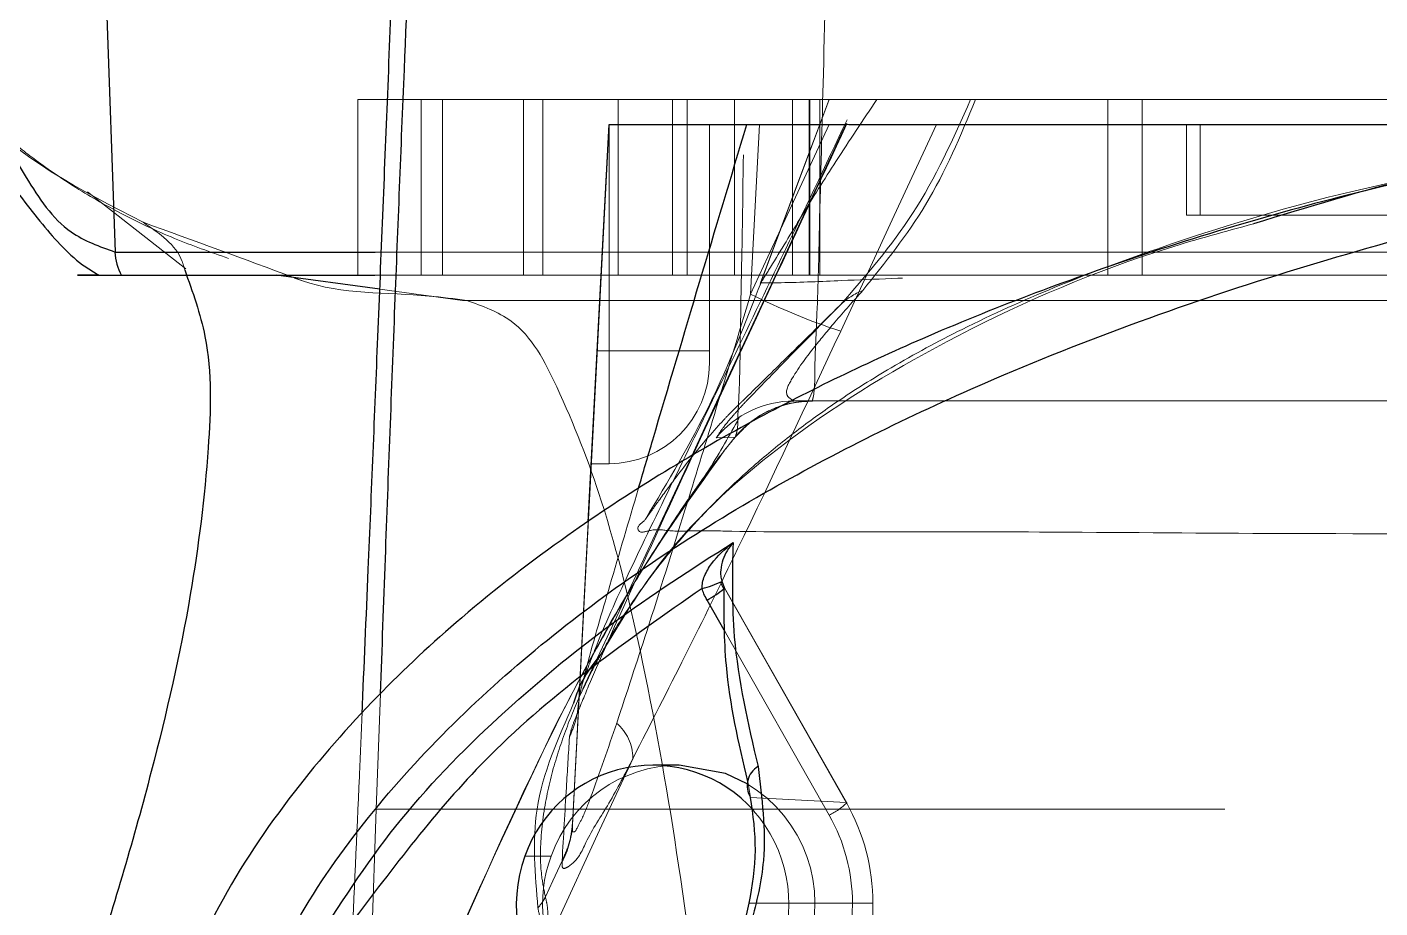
# Model space of a CAD drawing. Header units: millimetres. Extents: x 126 to 938, y 244 to 707.
# Drawn here: x 708.394 to 709.741, y 563.383 to 564.259 of the extents above; entities that cross this region are included whole.
import ezdxf

# ---------------------------------------------------------------- set-up
doc = ezdxf.new("R2010")
doc.units = ezdxf.units.MM
doc.linetypes.add('HIDDEN', pattern=[1.905, 1.27, -0.635])

msp = doc.modelspace()

# ---------------------------------------------------------------- linework, layer by layer
at = {"color": 7, "linetype": 'Continuous', "lineweight": 25}
for p, q in [((708.4313, 565.4844), (708.4818, 564.0355)), ((708.953, 563.7667), (708.9737, 564.1623)), ((708.9737, 564.1623), (709.1109, 564.1623)), ((709.1109, 564.1623), (709.2084, 564.1623)), ((709.2124, 564.1623), (710.0569, 564.1623)), ((708.4818, 564.0355), (708.7408, 564.0355)), ((708.4884, 564.0123), (708.7404, 564.0123)), ((708.7455, 563.9984), (708.6423, 564.0123)), ((709.0859, 563.7078), (709.0883, 563.7015)), ((709.088, 563.7003), (709.0884, 563.7007)), ((709.0896, 563.6568), (709.0713, 563.689)), ((708.96, 563.6266), (708.9478, 563.6004)), ((709.0434, 563.5248), (709.0173, 563.5248))]:
    msp.add_line(p, q, dxfattribs=at)
at = {"color": 7, "linetype": 'HIDDEN', "lineweight": 18}
for p, q in [((708.7237, 564.1873), (716.2237, 564.1873)), ((708.7237, 564.0123), (708.7237, 564.1873)), ((709.1564, 564.1873), (708.7237, 564.1873)), ((708.7868, 564.0123), (708.7868, 564.1873)), ((709.0368, 564.1873), (708.7868, 564.1873)), ((708.7868, 564.1873), (708.8884, 564.1873)), ((708.8078, 564.1873), (708.8078, 564.0123)), ((708.9829, 564.1873), (708.8094, 564.1873)), ((708.8884, 564.1873), (708.8884, 564.0123)), ((708.8884, 564.1873), (709.1729, 564.1873)), ((708.9078, 564.0123), (708.9078, 564.1873)), ((708.9078, 564.1873), (709.1837, 564.1873)), ((708.9829, 564.0123), (708.9829, 564.1873)), ((709.0514, 564.1873), (708.9829, 564.1873)), ((709.0987, 564.1873), (709.0368, 564.1873)), ((709.0368, 564.0123), (709.0368, 564.1873)), ((709.0514, 564.1873), (709.0514, 564.0123)), ((709.4704, 564.1873), (709.0514, 564.1873)), ((709.0987, 564.1873), (709.0987, 564.0123)), ((709.0987, 564.1873), (709.1731, 564.1873)), ((709.1928, 564.1873), (709.1242, 564.0036)), ((709.1564, 564.0123), (709.1564, 564.1873)), ((709.1729, 564.0123), (709.1729, 564.1873)), ((709.1729, 564.1873), (709.9227, 564.1873)), ((709.1737, 564.0123), (709.1737, 564.1873)), ((709.1837, 564.1873), (709.1837, 564.0123)), ((709.1837, 564.1873), (709.9178, 564.1873)), ((709.1928, 564.1873), (709.2404, 564.1873)), ((715.7546, 564.1873), (709.1928, 564.1873)), ((709.2404, 564.1873), (709.3338, 564.1873)), ((709.3387, 564.1873), (709.3338, 564.1873)), ((709.3387, 564.1873), (711.3614, 564.1873)), ((709.4704, 564.0123), (709.4704, 564.1873)), ((709.4704, 564.1873), (709.5047, 564.1873)), ((709.5047, 564.1873), (709.5047, 564.0123)), ((710.33, 564.1873), (709.5047, 564.1873)), ((708.9737, 564.1623), (708.9372, 563.4654)), ((708.9737, 564.1623), (708.9619, 563.9373)), ((708.9619, 563.9373), (708.9737, 564.1623)), ((708.9737, 564.1623), (708.9737, 563.9373)), ((709.0737, 564.1623), (708.9737, 564.1623)), ((708.9737, 563.9373), (708.9737, 564.1623)), ((708.9737, 564.1623), (709.0737, 564.1623)), ((709.1235, 564.1623), (708.9737, 564.1623)), ((709.0737, 563.9373), (709.0737, 564.1623)), ((709.0737, 564.1623), (709.0737, 563.9373)), ((709.1147, 563.9936), (709.1235, 564.1623)), ((709.1928, 564.1623), (709.1235, 564.1623)), ((709.2998, 564.1623), (709.1928, 564.1623)), ((709.2084, 564.1623), (709.2102, 564.1623)), ((709.2102, 564.1623), (709.2124, 564.1623)), ((714.7535, 564.1623), (709.2998, 564.1623)), ((709.5487, 564.1623), (709.5487, 564.0723)), ((715.1173, 564.1623), (709.5487, 564.1623)), ((709.5487, 564.1623), (715.3987, 564.1623)), ((709.5623, 564.0723), (709.5623, 564.1623)), ((709.5623, 564.1623), (715.3851, 564.1623)), ((715.3851, 564.1623), (709.5623, 564.1623)), ((708.5524, 564.0189), (708.4545, 564.0955)), ((709.5487, 564.0723), (715.3987, 564.0723)), ((715.3987, 564.0723), (709.5487, 564.0723)), ((709.5623, 564.0723), (715.3851, 564.0723)), ((715.3851, 564.0723), (709.5623, 564.0723)), ((708.7408, 564.0355), (712.3237, 564.0355)), ((708.6423, 564.0123), (708.4648, 564.0123)), ((708.6423, 564.0123), (715.1641, 564.0123)), ((708.7237, 564.0123), (716.2237, 564.0123)), ((709.1564, 564.0123), (708.7237, 564.0123)), ((708.7404, 564.0123), (712.3237, 564.0123)), ((708.7868, 564.0123), (709.0368, 564.0123)), ((708.8884, 564.0123), (708.7868, 564.0123)), ((708.9829, 564.0123), (708.8094, 564.0123)), ((708.8884, 564.0123), (709.1729, 564.0123)), ((708.9078, 564.0123), (709.1837, 564.0123)), ((709.0514, 564.0123), (708.9829, 564.0123)), ((709.0368, 564.0123), (709.0987, 564.0123)), ((709.4704, 564.0123), (709.0514, 564.0123)), ((709.0987, 564.0123), (709.1731, 564.0123)), ((709.9227, 564.0123), (709.1729, 564.0123)), ((709.1837, 564.0123), (709.9178, 564.0123)), ((709.5047, 564.0123), (709.4704, 564.0123)), ((710.33, 564.0123), (709.5047, 564.0123)), ((708.8279, 563.9873), (708.7455, 563.9984)), ((708.8279, 563.9873), (708.832, 563.9873)), ((714.9419, 563.9873), (708.8279, 563.9873)), ((708.832, 563.9873), (714.9252, 563.9873)), ((708.9619, 563.9373), (708.9737, 563.9373)), ((708.9619, 563.9373), (708.9737, 563.9373)), ((708.9737, 563.8248), (708.9737, 563.9373)), ((708.9737, 563.9373), (708.9737, 563.8248)), ((708.9737, 563.9373), (709.0737, 563.9373)), ((708.9737, 563.9373), (709.0737, 563.9373)), ((709.0737, 563.9248), (709.0737, 563.9373)), ((709.0737, 563.9373), (709.0737, 563.9248)), ((709.1579, 563.8873), (709.1762, 563.8873)), ((712.8563, 563.8873), (709.1579, 563.8873)), ((709.1762, 563.8872), (709.1763, 563.8876)), ((709.1762, 563.8873), (712.7336, 563.8873)), ((712.7336, 563.8873), (709.1762, 563.8873)), ((709.1762, 563.8873), (712.7336, 563.8873)), ((709.0994, 563.8513), (709.0805, 563.8505)), ((709.0997, 563.852), (709.0995, 563.8514)), ((709.0557, 563.8318), (708.96, 563.6266)), ((708.956, 563.8248), (708.9737, 563.8248)), ((708.9437, 563.5897), (708.953, 563.7667)), ((709.0883, 563.7015), (709.21, 563.4875)), ((709.0887, 563.7014), (709.2104, 563.4873)), ((709.193, 563.475), (709.0896, 563.6568)), ((708.742, 563.4809), (708.7462, 563.5961)), ((709.1147, 563.4927), (709.1118, 563.5085)), ((709.1147, 563.4927), (709.21, 563.4875)), ((708.742, 563.4809), (708.6952, 562.1543)), ((711.492, 563.4809), (708.742, 563.4809)), ((708.9161, 563.4343), (708.8901, 563.4343)), ((709.2365, 563.3873), (709.1134, 563.3873)), ((709.2161, 563.3873), (709.2368, 563.3873))]:
    msp.add_line(p, q, dxfattribs=at)
at = {"color": 7, "linetype": 'HIDDEN', "lineweight": 18, "flags": 128}
for points in [[(709.1246, 564.0047), (709.1628, 564.1069), (709.1928, 564.1873)], [(709.1928, 564.1623), (709.1491, 564.0678), (709.1147, 563.9936)], [(709.2044, 563.9566), (709.2578, 564.0718), (709.2998, 564.1623)], [(709.0884, 563.7007), (709.0885, 563.7009), (709.0887, 563.7014)], [(708.9373, 563.4666), (708.9416, 563.549), (708.9437, 563.5897)], [(708.922, 563.3684), (708.9643, 563.4599), (708.9976, 563.5317)], [(708.927, 563.4296), (708.9177, 563.4095), (708.9104, 563.3937)]]:
    msp.add_lwpolyline(points, dxfattribs=at)
at = {"color": 7, "linetype": 'Continuous', "lineweight": 25, "flags": 128}
for points in [[(709.2102, 564.1633), (709.0809, 563.8858), (709.0557, 563.8318)], [(709.1113, 563.5062), (709.0897, 563.5165), (709.0434, 563.5248)]]:
    msp.add_lwpolyline(points, dxfattribs=at)
at = {"color": 7, "linetype": 'HIDDEN', "lineweight": 18}
for centre, radius, start, end in [((712.4737, 561.1873), 5.5, 90, 270), ((712.4737, 561.1873), 5.5, 90, 270), ((709.4148, 564.594), 0.6712, 243.4388, 251.7359), ((709.2503, 563.9353), 0.0663, 111.106, 134.4821), ((708.9737, 563.9248), 0.1, 269.9998, 359.9985), ((709.1579, 563.7872), 0.1, 90.0058, 140.7582), ((709.1762, 563.7872), 0.1, 89.9947, 140.1175), ((709.1762, 563.7873), 0.1, 90.0006, 140.1964), ((709.1762, 563.7873), 0.1, 90.0006, 140.1964), ((708.9518, 563.5317), 0.0457, 0.0598, 49.8055), ((709.0438, 563.3895), 0.1353, 90.1757, 160.6484), ((709.0405, 563.3873), 0.1383, 340.0974, 59.2131), ((709.0137, 563.3872), 0.139, 340.2352, 41.5518), ((709.1677, 563.529), 0.0596, 295.0817, 315.6997), ((709.2101, 563.4871), 0.000419, 41.0392, 93.2935), ((709.0337, 563.3873), 0.2028, 359.9751, 29.5887), ((708.8483, 563.4701), 0.0891, 332.0433, 356.9608), ((709.0386, 563.3873), 0.1775, 359.9801, 29.5862), ((709.0447, 563.3868), 0.1371, 159.7505, 269.4265), ((709.0386, 563.385), 0.1979, 255.7512, 0.6639), ((709.0423, 563.3858), 0.1738, 263.1759, 0.4691)]:
    msp.add_arc(centre, radius, start, end, dxfattribs=at)
at = {"color": 7, "linetype": 'Continuous', "lineweight": 25}
for centre, radius, start, end in [((708.5318, 564.0372), 0.0501, 181.9765, 209.9453), ((709.0495, 563.7776), 0.0788, 282.3491, 297.5133), ((709.0276, 563.7722), 0.0939, 297.7314, 310.0621), ((709.0883, 563.7011), 0.000433, 41.9984, 92.3343), ((709.0172, 563.3899), 0.1347, 41.6839, 160.7594), ((709.1334, 563.5044), 0.0221, 120.9508, 212.0341), ((709.0179, 563.3866), 0.1365, 159.5458, 288.2824)]:
    msp.add_arc(centre, radius, start, end, dxfattribs=at)
at = {"color": 7, "linetype": 'HIDDEN', "lineweight": 18}
for points, knots in [([(706.5085, 561.4814), (706.5222, 561.6625), (706.5498, 562.0248), (706.6537, 562.5608), (706.8027, 563.0857), (707.0002, 563.595), (707.2417, 564.0816), (707.5251, 564.5419), (707.8471, 564.9727), (708.2069, 565.3734), (708.6047, 565.743), (709.0381, 566.0776), (709.5069, 566.375), (710.0122, 566.6328), (710.5536, 566.8455), (711.1214, 567.0039), (711.7015, 567.1084), (712.0913, 567.131), (712.2862, 567.1424)], [0, 0, 0, 0, 0.061266, 0.122548, 0.183855, 0.245202, 0.306595, 0.366948, 0.427369, 0.487864, 0.548446, 0.610364, 0.67239, 0.735529, 0.801529, 0.86833, 0.934165, 1, 1, 1, 1]), ([(709.1237, 566.0373), (709.123, 565.9508), (709.1214, 565.769), (709.1188, 565.4868), (709.1171, 565.1917), (709.1148, 564.8972), (709.1132, 564.6298), (709.1108, 564.397), (709.1086, 564.2057), (709.1065, 564.0578), (709.1044, 563.9547), (709.1038, 563.9006), (709.1022, 563.8763), (709.1019, 563.8718)], [0, 0, 0, 0, 0.119757, 0.251936, 0.390876, 0.528555, 0.65994, 0.761369, 0.851059, 0.924987, 0.966266, 0.993828, 1, 1, 1, 1]), ([(709.1763, 563.8876), (709.1765, 563.8886), (709.1787, 563.8985), (709.1784, 563.9278), (709.1816, 563.9839), (709.1836, 564.0824), (709.1877, 564.2243), (709.1915, 564.4091), (709.1957, 564.6352), (709.1989, 564.8962), (709.202, 565.1856), (709.2052, 565.4791), (709.2091, 565.7638), (709.2111, 565.9488), (709.212, 566.0372)], [0, 0, 0, 0, 0.001502, 0.014183, 0.040486, 0.080072, 0.151499, 0.238712, 0.337908, 0.467027, 0.602824, 0.741808, 0.87657, 1, 1, 1, 1]), ([(708.5947, 564.0292), (708.5767, 564.0355), (708.54, 564.0484), (708.4884, 564.0729), (708.4417, 564.0994), (708.4023, 564.1268), (708.3733, 564.15), (708.3486, 564.1719), (708.3407, 564.1784), (708.3286, 564.1893), (708.329, 564.1871), (708.329, 564.187)], [0, 0, 0, 0, 0.183375, 0.373589, 0.548483, 0.70118, 0.829077, 0.922182, 0.978872, 0.99944, 1, 1, 1, 1]), ([(708.3331, 564.1871), (708.3352, 564.1847), (708.3822, 564.1306), (708.4475, 564.0971), (708.5098, 564.0651)], [0, 0, 0, 0, 0.044065, 1, 1, 1, 1]), ([(709.1246, 564.0047), (709.1279, 564.0099), (709.1418, 564.0319), (709.166, 564.0728), (709.2011, 564.1285), (709.2267, 564.1668), (709.2404, 564.1873)], [0, 0, 0, 0, 0.0860894, 0.3607118, 0.6590279, 1, 1, 1, 1]), ([(709.2039, 563.9826), (709.2295, 564.0121), (709.283, 564.0737), (709.3164, 564.1483), (709.3338, 564.1873)], [0, 0, 0, 0, 0.477777, 1, 1, 1, 1]), ([(709.3387, 564.1873), (709.3238, 564.1513), (709.2951, 564.0827), (709.2486, 564.0248), (709.2264, 563.9972)], [0, 0, 0, 0, 0.523404, 1, 1, 1, 1]), ([(708.9479, 563.6086), (708.9523, 563.6205), (708.9663, 563.6582), (708.998, 563.7263), (709.0413, 563.8154), (709.0918, 563.9184), (709.1487, 564.0362), (709.189, 564.1211), (709.2107, 564.167)], [0, 0, 0, 0, 0.061615, 0.195654, 0.364443, 0.543387, 0.753237, 1, 1, 1, 1]), ([(709.2102, 564.1623), (709.1834, 564.1049), (709.1317, 563.9941), (709.0565, 563.8322), (708.9975, 563.7034), (708.9591, 563.6177), (708.9431, 563.5788), (708.9364, 563.5619), (708.9349, 563.5552), (708.9343, 563.5527)], [0, 0, 0, 0, 0.283544, 0.547982, 0.800095, 0.918688, 0.969101, 0.988483, 1, 1, 1, 1]), ([(708.9104, 563.3937), (708.909, 563.4003), (708.9055, 563.4175), (708.905, 563.4512), (708.9105, 563.493), (708.9223, 563.5374), (708.9375, 563.5783), (708.9522, 563.6108), (708.9644, 563.6327), (708.9753, 563.6533), (708.9905, 563.6775), (709.0117, 563.7083), (709.0358, 563.7391), (709.0628, 563.7699), (709.0929, 563.8004), (709.1263, 563.8305), (709.1625, 563.8595), (709.2052, 563.89), (709.2592, 563.9239), (709.3309, 563.9624), (709.4239, 564.0044), (709.5528, 564.0515), (709.6748, 564.0881), (709.7586, 564.1058), (709.7817, 564.1107)], [0, 0, 0, 0, 0.016451, 0.042854, 0.082131, 0.11917, 0.155047, 0.188721, 0.206325, 0.216476, 0.245608, 0.276108, 0.307991, 0.341314, 0.376191, 0.412748, 0.451127, 0.489727, 0.541118, 0.606799, 0.688904, 0.790408, 0.942218, 1, 1, 1, 1]), ([(713.0743, 564.0821), (712.9535, 564.0844), (712.7118, 564.0889), (712.3489, 564.0922), (711.9873, 564.093), (711.6315, 564.0889), (711.2858, 564.0852), (710.9538, 564.0781), (710.6393, 564.0682), (710.3463, 564.059), (710.0784, 564.0489), (709.8387, 564.0371), (709.6304, 564.0275), (709.4562, 564.0204), (709.3183, 564.0115), (709.2184, 564.0077), (709.1583, 564.005), (709.1314, 564.0048), (709.1246, 564.0047)], [0, 0, 0, 0, 0.091731, 0.183502, 0.275582, 0.366227, 0.453646, 0.538064, 0.618366, 0.69253, 0.760594, 0.821926, 0.87472, 0.918925, 0.954327, 0.979556, 0.994822, 1, 1, 1, 1]), ([(708.5098, 564.0651), (708.5601, 564.0469), (708.613, 564.0277), (708.7054, 563.9928), (708.7652, 563.9963), (708.8196, 563.9889), (708.832, 563.9873)], [0, 0, 0, 0, 0.480647, 0.506054, 0.88732, 1, 1, 1, 1]), ([(708.5098, 564.0651), (708.5261, 564.054), (708.5449, 564.0412), (708.5505, 564.0206), (708.5512, 564.0178)], [0, 0, 0, 0, 0.866852, 1, 1, 1, 1]), ([(709.6155, 564.0636), (709.5871, 564.0559), (709.4858, 564.0284), (709.3274, 563.9608), (709.1565, 563.8579), (709.0343, 563.7491), (708.9851, 563.6675), (708.9658, 563.6354)], [0, 0, 0, 0, 0.110355, 0.394735, 0.64324, 0.859739, 1, 1, 1, 1]), ([(709.1254, 564.0058), (709.1093, 563.9646), (709.0774, 563.8827), (709.0324, 563.8071), (709.0099, 563.7695)], [0, 0, 0, 0, 0.502295, 1, 1, 1, 1]), ([(709.1147, 563.9936), (709.1027, 563.9537), (709.0812, 563.8819), (709.0468, 563.77), (709.0146, 563.6675), (708.9914, 563.597), (708.9814, 563.5666)], [0, 0, 0, 0, 0.279602, 0.502337, 0.785182, 1, 1, 1, 1]), ([(709.2264, 563.9972), (709.2171, 563.9868), (709.2009, 563.9687), (709.1764, 563.9389), (709.1607, 563.9185), (709.147, 563.8937), (709.1552, 563.8888), (709.1579, 563.8873)], [0, 0, 0, 0, 0.303748, 0.5282, 0.813349, 0.938598, 1, 1, 1, 1]), ([(708.832, 563.9873), (708.8477, 563.9817), (708.8891, 563.967), (708.9299, 563.8876), (708.9732, 563.7757), (709.0118, 563.6145), (709.0461, 563.4171), (709.0734, 563.19), (709.0931, 562.9458), (709.1056, 562.6947), (709.1079, 562.5264), (709.1091, 562.4431)], [0, 0, 0, 0, 0.030371, 0.079885, 0.155722, 0.25893, 0.38671, 0.530617, 0.685664, 0.844388, 1, 1, 1, 1]), ([(709.2039, 563.9826), (709.1852, 563.9643), (709.1528, 563.9325), (709.1205, 563.9007), (709.1068, 563.8873)], [0, 0, 0, 0, 0.577133, 1, 1, 1, 1]), ([(709.1106, 563.8873), (709.1241, 563.9012), (709.1551, 563.9331), (709.1863, 563.9648), (709.2039, 563.9826)], [0, 0, 0, 0, 0.436319, 1, 1, 1, 1]), ([(708.9976, 563.5317), (709.015, 563.5657), (709.0504, 563.6348), (709.1198, 563.7762), (709.1705, 563.8842), (709.2044, 563.9566)], [0, 0, 0, 0, 0.242356, 0.492691, 1, 1, 1, 1]), ([(708.9603, 563.9058), (708.9611, 563.9219), (708.9628, 563.9541), (708.9599, 563.8988), (708.9587, 563.8758), (708.9572, 563.8478), (708.9567, 563.8369), (708.9558, 563.8215), (708.9567, 563.8369), (708.9572, 563.848), (708.9586, 563.8749), (708.9596, 563.894), (708.9603, 563.9058)], [0, 0, 0, 0, 0.1400073, 0.2800146, 0.4399965, 0.5400019, 0.612986, 0.6400073, 0.6670286, 0.7400127, 0.8400182, 1, 1, 1, 1]), ([(709.1068, 563.8873), (709.1067, 563.8872), (709.1065, 563.887), (709.1062, 563.8867), (709.1058, 563.8863), (709.1049, 563.8855), (709.1034, 563.8841), (709.1007, 563.8814), (709.0955, 563.8763), (709.0855, 563.8659), (709.0661, 563.8442), (709.0445, 563.817), (709.0244, 563.7897), (709.0144, 563.7757), (709.01, 563.7696)], [0, 0, 0, 0, 0.002626, 0.004685, 0.008376, 0.015037, 0.027086, 0.04919, 0.09056, 0.170546, 0.332311, 0.661903, 0.853736, 1, 1, 1, 1]), ([(709.0805, 563.8505), (709.0828, 563.854), (709.088, 563.862), (709.0963, 563.8716), (709.104, 563.8803), (709.1084, 563.885), (709.1106, 563.8873)], [0, 0, 0, 0, 0.26615, 0.59501, 0.800396, 1, 1, 1, 1]), ([(709.0994, 563.8513), (709.1044, 563.8566), (709.1144, 563.8672), (709.1335, 563.8785), (709.1544, 563.8859), (709.169, 563.8868), (709.1762, 563.8873)], [0, 0, 0, 0, 0.246988, 0.49999, 0.753032, 1, 1, 1, 1]), ([(709.0995, 563.8514), (709.1045, 563.8567), (709.1146, 563.8673), (709.1336, 563.8785), (709.1543, 563.8859), (709.1689, 563.8868), (709.1762, 563.8873)], [0, 0, 0, 0, 0.250879, 0.500061, 0.750047, 1, 1, 1, 1]), ([(709.0996, 563.8515), (709.1046, 563.8567), (709.1146, 563.8673), (709.1336, 563.8785), (709.1545, 563.8859), (709.169, 563.8868), (709.1762, 563.8872)], [0, 0, 0, 0, 0.246903, 0.499847, 0.752901, 1, 1, 1, 1]), ([(709.0465, 563.7803), (709.0558, 563.7932), (709.0765, 563.8221), (709.0937, 563.8532), (709.1033, 563.8704)], [0, 0, 0, 0, 0.448538, 1, 1, 1, 1]), ([(709.1019, 563.8718), (709.102, 563.8664), (709.1022, 563.8597), (709.1001, 563.8533), (709.0997, 563.852)], [0, 0, 0, 0, 0.7976488, 1, 1, 1, 1]), ([(709.0888, 563.8382), (709.0905, 563.8404), (709.094, 563.8448), (709.0976, 563.8492), (709.0994, 563.8514)], [0, 0, 0, 0, 0.499619, 1, 1, 1, 1]), ([(709.0888, 563.8382), (709.0907, 563.8407), (709.0943, 563.8451), (709.0978, 563.8494), (709.0994, 563.8513)], [0, 0, 0, 0, 0.566754, 1, 1, 1, 1]), ([(709.0994, 563.8513), (709.0994, 563.8513), (709.0994, 563.8513), (709.0994, 563.8513), (709.0994, 563.8513)], [0, 0, 0, 0, 0.5207122, 1, 1, 1, 1]), ([(708.8157, 563.3373), (708.8545, 563.4246), (708.9126, 563.5554), (709.0056, 563.7222), (709.061, 563.7996), (709.0888, 563.8382)], [0, 0, 0, 0, 0.501003, 0.750592, 1, 1, 1, 1]), ([(709.0888, 563.8382), (709.0821, 563.8297), (709.0688, 563.8126), (709.0564, 563.7948), (709.0502, 563.7859)], [0, 0, 0, 0, 0.500574, 1, 1, 1, 1]), ([(708.9499, 563.6161), (708.9505, 563.6184), (708.958, 563.6477), (708.9761, 563.7088), (708.9934, 563.7676), (709.0029, 563.7996)], [0, 0, 0, 0, 0.036912, 0.475507, 1, 1, 1, 1]), ([(709.0502, 563.7859), (709.0382, 563.768), (709.0141, 563.732), (708.9922, 563.6948), (708.9812, 563.6761)], [0, 0, 0, 0, 0.499927, 1, 1, 1, 1]), ([(709.01, 563.7696), (709.0099, 563.7694), (709.0075, 563.7661), (709.0009, 563.7632), (709.0045, 563.755), (709.0179, 563.7606), (709.0349, 563.7571), (709.0632, 563.7584), (709.1262, 563.7567), (709.2408, 563.7572), (709.4182, 563.757), (709.6447, 563.7549), (709.9159, 563.7552), (710.2283, 563.7535), (710.5776, 563.751), (710.9576, 563.7504), (711.3633, 563.7483), (711.7872, 563.7474), (712.2227, 563.7472), (712.6624, 563.7465), (712.9557, 563.7469), (713.1021, 563.7471)], [0, 0, 0, 0, 0.000179, 0.002997, 0.00347, 0.006008, 0.010633, 0.017296, 0.026013, 0.056992, 0.10053, 0.155557, 0.222151, 0.298372, 0.38341, 0.476881, 0.575543, 0.679322, 0.786074, 0.893185, 1, 1, 1, 1]), ([(709.088, 563.7003), (709.0874, 563.7013), (709.0862, 563.7034), (709.0854, 563.7057), (709.0849, 563.707)], [0, 0, 0, 0, 0.451365, 1, 1, 1, 1]), ([(708.9812, 563.6761), (708.9705, 563.6573), (708.9491, 563.6197), (708.9291, 563.5812), (708.9191, 563.5619)], [0, 0, 0, 0, 0.499523, 1, 1, 1, 1]), ([(708.9437, 563.5897), (708.9439, 563.591), (708.9444, 563.5946), (708.9465, 563.6034), (708.9485, 563.6109), (708.9499, 563.6161)], [0, 0, 0, 0, 0.143894, 0.401429, 1, 1, 1, 1]), ([(708.9385, 563.5863), (708.9231, 563.5517), (708.894, 563.4866), (708.9001, 563.4158), (708.9029, 563.3827)], [0, 0, 0, 0, 0.531649, 1, 1, 1, 1]), ([(708.9437, 563.5897), (708.9429, 563.5825), (708.9415, 563.5697), (708.9365, 563.5579), (708.9343, 563.5527)], [0, 0, 0, 0, 0.559751, 1, 1, 1, 1]), ([(708.7171, 563.3373), (708.7199, 563.396), (708.7235, 563.4755), (708.7269, 563.5549), (708.7278, 563.5756)], [0, 0, 0, 0, 0.73973, 1, 1, 1, 1]), ([(708.6939, 562.9529), (708.7064, 563.0057), (708.7313, 563.1114), (708.8031, 563.3165), (708.8727, 563.4638), (708.9191, 563.5619)], [0, 0, 0, 0, 0.2499346, 0.4999484, 1, 1, 1, 1]), ([(708.9814, 563.5666), (708.9729, 563.5418), (708.962, 563.5102), (708.9484, 563.4741), (708.9427, 563.4638), (708.9399, 563.4582), (708.9372, 563.4583), (708.9372, 563.4618), (708.9372, 563.464), (708.9372, 563.4654)], [0, 0, 0, 0, 0.634062, 0.809062, 0.909774, 0.933196, 0.94358, 0.963075, 1, 1, 1, 1]), ([(708.9343, 563.5527), (708.9333, 563.536), (708.9308, 563.495), (708.9284, 563.454), (708.927, 563.4296)], [0, 0, 0, 0, 0.406272, 1, 1, 1, 1]), ([(708.9269, 563.4284), (708.9269, 563.4255), (708.9267, 563.4204), (708.9428, 563.4285), (708.9514, 563.4526), (708.9755, 563.4882), (708.9899, 563.5166), (708.9976, 563.5317)], [0, 0, 0, 0, 0.046427, 0.083123, 0.301389, 0.62962, 1, 1, 1, 1]), ([(708.9373, 563.4666), (708.9366, 563.4602), (708.9351, 563.4473), (708.9297, 563.4355), (708.927, 563.4296)], [0, 0, 0, 0, 0.498639, 1, 1, 1, 1]), ([(708.9372, 563.4654), (708.9372, 563.4656), (708.9372, 563.466), (708.9372, 563.4665), (708.9373, 563.4666)], [0, 0, 0, 0, 0.5609309, 1, 1, 1, 1]), ([(708.927, 563.4296), (708.927, 563.4294), (708.9269, 563.429), (708.9269, 563.4286), (708.9269, 563.4284)], [0, 0, 0, 0, 0.559312, 1, 1, 1, 1]), ([(708.9029, 563.3827), (708.9045, 563.3846), (708.9073, 563.388), (708.9095, 563.392), (708.9104, 563.3937)], [0, 0, 0, 0, 0.560892, 1, 1, 1, 1]), ([(708.913, 563.3743), (708.9128, 563.3781), (708.9125, 563.3847), (708.911, 563.391), (708.9104, 563.3937)], [0, 0, 0, 0, 0.58467, 1, 1, 1, 1]), ([(708.9029, 563.3827), (708.9039, 563.3779), (708.9061, 563.3674), (708.9058, 563.3566), (708.9056, 563.3508)], [0, 0, 0, 0, 0.456862, 1, 1, 1, 1])]:
    msp.add_open_spline(points, degree=3, knots=knots, dxfattribs=at)
at = {"color": 7, "linetype": 'Continuous', "lineweight": 25}
for points, knots in [([(708.4381, 566.0784), (708.4246, 566.0586), (708.3943, 566.0143), (708.3393, 565.9449), (708.2734, 565.8647), (708.1676, 565.7395), (708.019, 565.5647), (707.8296, 565.3338), (707.633, 565.0791), (707.4375, 564.8049), (707.2489, 564.5148), (707.0511, 564.1768), (706.8543, 563.7899), (706.6727, 563.3517), (706.5247, 562.9007), (706.4117, 562.4378), (706.3319, 561.966), (706.3092, 561.6476), (706.2979, 561.4884)], [0, 0, 0, 0, 0.013894, 0.031123, 0.051326, 0.074105, 0.126206, 0.184391, 0.24733, 0.312791, 0.379718, 0.447963, 0.539842, 0.631314, 0.722808, 0.814932, 0.907459, 1, 1, 1, 1]), ([(708.0672, 564.74), (708.0872, 564.7162), (708.1344, 564.6601), (708.1858, 564.5492), (708.2428, 564.422), (708.2953, 564.2993), (708.3441, 564.1934), (708.3884, 564.1164), (708.4284, 564.0546), (708.4664, 564.041), (708.4818, 564.0355)], [0, 0, 0, 0, 0.1119822, 0.2637299, 0.4383404, 0.6165697, 0.7464368, 0.8574721, 0.9422337, 1, 1, 1, 1]), ([(708.7278, 563.5756), (708.7299, 563.6236), (708.7353, 563.7488), (708.7437, 563.9544), (708.7535, 564.1964), (708.7634, 564.4417), (708.7701, 564.6066), (708.7734, 564.6873)], [0, 0, 0, 0, 0.129569, 0.337881, 0.554953, 0.782392, 1, 1, 1, 1]), ([(708.7462, 563.5961), (708.7478, 563.6408), (708.7524, 563.7695), (708.7603, 563.9765), (708.7693, 564.2052), (708.7773, 564.3902), (708.7833, 564.5254), (708.7884, 564.6105), (708.7903, 564.6607), (708.7933, 564.6821), (708.794, 564.6873)], [0, 0, 0, 0, 0.123009, 0.353621, 0.569004, 0.751409, 0.862351, 0.940622, 0.985735, 1, 1, 1, 1]), ([(708.329, 564.187), (708.3291, 564.1859), (708.3295, 564.1814), (708.3349, 564.1729), (708.347, 564.1492), (708.3718, 564.1112), (708.408, 564.0639), (708.4393, 564.0283), (708.4609, 564.0155), (708.4651, 564.013)], [0, 0, 0, 0, 0.015705, 0.060075, 0.130528, 0.376117, 0.66393, 0.934439, 1, 1, 1, 1]), ([(710.0584, 564.1623), (709.9605, 564.1452), (709.7744, 564.1128), (709.5182, 564.0404), (709.3017, 563.9595), (709.1414, 563.8824), (709.0228, 563.8141), (708.9251, 563.7498), (708.8306, 563.677), (708.7389, 563.5919), (708.6561, 563.4969), (708.5788, 563.383), (708.5443, 563.2945), (708.5264, 563.2485)], [0, 0, 0, 0, 0.159641, 0.303322, 0.427196, 0.530698, 0.588764, 0.647037, 0.718634, 0.780222, 0.847791, 0.920922, 1, 1, 1, 1]), ([(708.6114, 563.2637), (708.6288, 563.3019), (708.6634, 563.3783), (708.7619, 563.5145), (708.914, 563.6605), (709.1233, 563.7987), (709.3717, 563.9213), (709.6574, 564.0237), (709.9783, 564.1056), (710.1954, 564.1434), (710.3039, 564.1623)], [0, 0, 0, 0, 0.063094, 0.125865, 0.251822, 0.378256, 0.502026, 0.668195, 0.834228, 1, 1, 1, 1]), ([(709.0029, 563.7996), (709.0077, 563.816), (709.0433, 563.937), (709.0795, 564.0578), (709.1109, 564.1623)], [0, 0, 0, 0, 0.135156, 1, 1, 1, 1]), ([(710.0585, 564.1622), (709.9641, 564.1475), (709.8142, 564.1241), (709.6692, 564.08), (709.6155, 564.0636)], [0, 0, 0, 0, 0.6295082, 1, 1, 1, 1]), ([(708.5512, 564.0178), (708.559, 563.9959), (708.5793, 563.9389), (708.5755, 563.8279), (708.5577, 563.6834), (708.5178, 563.5104), (708.4606, 563.3168), (708.388, 563.1106), (708.3043, 562.8991), (708.2415, 562.7589), (708.2101, 562.6888)], [0, 0, 0, 0, 0.049722, 0.129395, 0.234868, 0.364316, 0.510428, 0.669403, 0.834692, 1, 1, 1, 1]), ([(708.4648, 564.0123), (708.4626, 564.0123), (708.4566, 564.0123), (708.4379, 564.0123), (708.4676, 564.0123), (708.4794, 564.0123), (708.4884, 564.0123)], [0, 0, 0, 0, 0.118311, 0.316701, 0.480929, 1, 1, 1, 1]), ([(708.6785, 563.3435), (708.7049, 563.3847), (708.758, 563.4677), (708.8614, 563.5735), (708.9744, 563.6675), (709.0564, 563.7202), (709.0972, 563.7464)], [0, 0, 0, 0, 0.249491, 0.50224, 0.75248, 1, 1, 1, 1]), ([(709.0663, 563.7007), (709.0664, 563.7027), (709.0666, 563.7069), (709.0696, 563.7154), (709.0781, 563.7302), (709.0895, 563.7399), (709.0972, 563.7464)], [0, 0, 0, 0, 0.105072, 0.220591, 0.470431, 1, 1, 1, 1]), ([(709.0972, 563.7464), (709.0932, 563.741), (709.087, 563.7325), (709.0855, 563.7223), (709.0849, 563.7187)], [0, 0, 0, 0, 0.649121, 1, 1, 1, 1]), ([(709.0972, 563.7464), (709.0965, 563.715), (709.095, 563.6397), (709.1121, 563.5662), (709.1221, 563.5233)], [0, 0, 0, 0, 0.41724, 1, 1, 1, 1]), ([(709.0849, 563.7187), (709.0849, 563.7168), (709.0847, 563.7132), (709.0855, 563.7096), (709.0859, 563.7078)], [0, 0, 0, 0, 0.502167, 1, 1, 1, 1]), ([(709.0663, 563.7007), (708.9923, 563.649), (708.86, 563.5567), (708.7629, 563.4283), (708.7201, 563.3717)], [0, 0, 0, 0, 0.559222, 1, 1, 1, 1]), ([(709.0713, 563.689), (709.0702, 563.6911), (709.0682, 563.6949), (709.0669, 563.6989), (709.0663, 563.7007)], [0, 0, 0, 0, 0.559404, 1, 1, 1, 1]), ([(709.1118, 563.5085), (709.1029, 563.5469), (709.0882, 563.6105), (709.0883, 563.6757), (709.0883, 563.7015)], [0, 0, 0, 0, 0.603703, 1, 1, 1, 1]), ([(708.9658, 563.6354), (708.9575, 563.6249), (708.9457, 563.6099), (708.9402, 563.5918), (708.9385, 563.5863)], [0, 0, 0, 0, 0.7007595, 1, 1, 1, 1]), ([(709.1221, 563.5233), (709.126, 563.4921), (709.1326, 563.4399), (709.1182, 563.3762), (709.1026, 563.3315), (709.0903, 563.3082), (709.0838, 563.2958)], [0, 0, 0, 0, 0.397204, 0.664099, 0.822661, 1, 1, 1, 1]), ([(709.1134, 563.3873), (709.1163, 563.4049), (709.1221, 563.4399), (709.1172, 563.4752), (709.1147, 563.4927)], [0, 0, 0, 0, 0.501796, 1, 1, 1, 1]), ([(710.9528, 563.4237), (710.7435, 563.4095), (710.4304, 563.3883), (710.0158, 563.3602), (709.8105, 563.3458), (709.709, 563.3386)], [0, 0, 0, 0, 0.50473, 0.755223, 1, 1, 1, 1]), ([(709.0802, 563.2974), (709.0874, 563.3117), (709.1019, 563.3404), (709.1095, 563.3716), (709.1134, 563.3873)], [0, 0, 0, 0, 0.496748, 1, 1, 1, 1])]:
    msp.add_open_spline(points, degree=3, knots=knots, dxfattribs=at)

doc.saveas('drawing.dxf')
